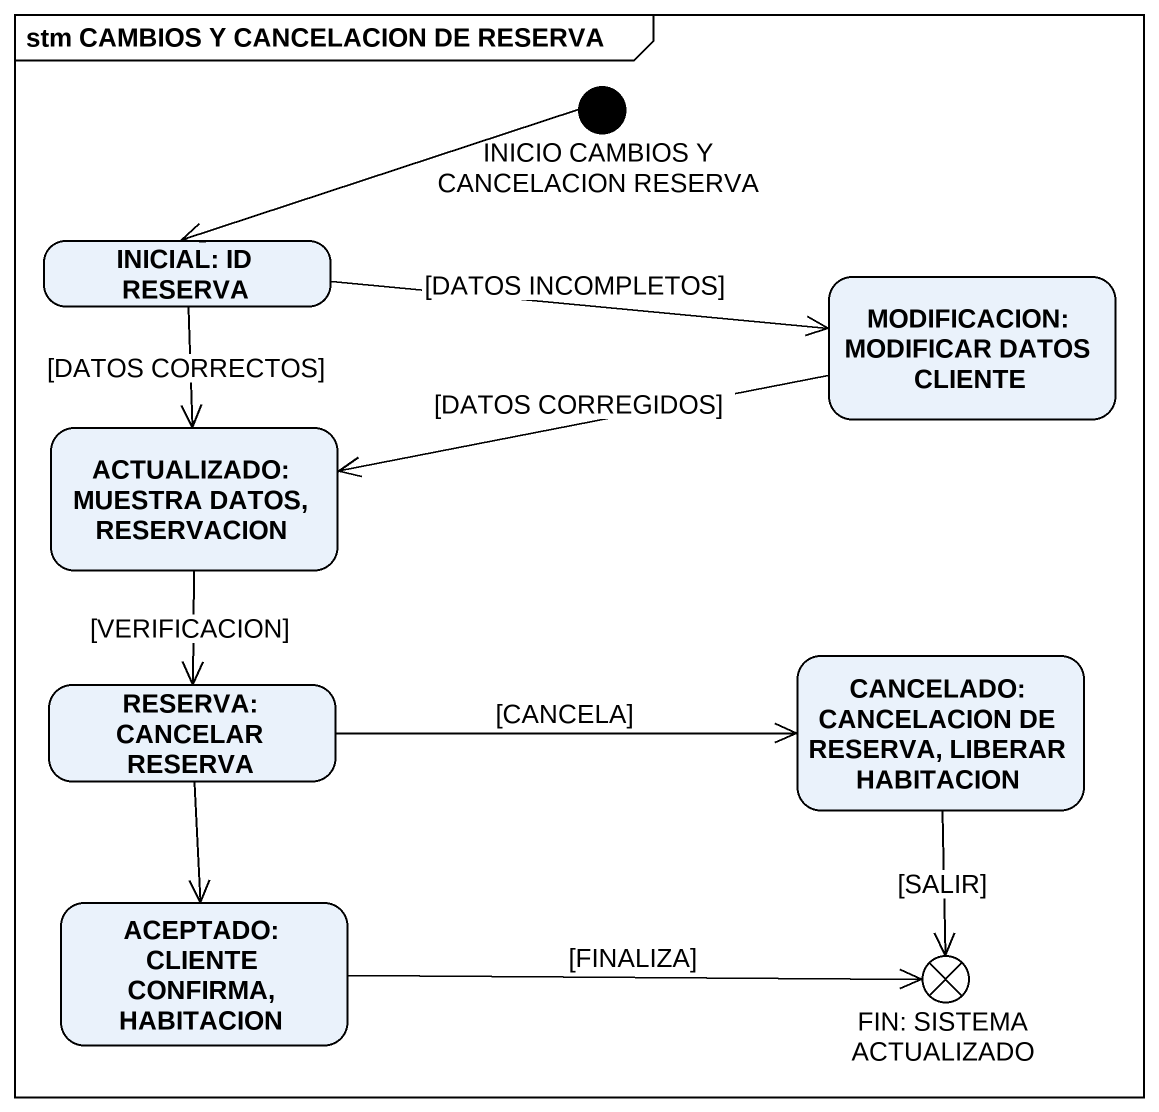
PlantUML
@startuml
mainframe stm CAMBIOS Y CANCELACION DE RESERVA
hide empty description
state "INICIO CAMBIOS Y CANCELACION RESERVA" as INICIO_CAMBIOS_Y <<start>>
state "INICIAL: ID RESERVA" as INICIAL_ID_RESERVA
state "MODIFICACION: MODIFICAR DATOS CLIENTE" as MODIFICACION_MODIFICAR
state "ACTUALIZADO: MUESTRA DATOS, RESERVACION" as ACTUALIZADO_MUESTRA_DATOS
state "RESERVA: CANCELAR RESERVA" as RESERVA_CANCELAR_RESERVA
state "CANCELADO: CANCELACION DE RESERVA, LIBERAR HABITACION" as CANCELADO_CANCELACION_DE
state "ACEPTADO: CLIENTE CONFIRMA, HABITACION" as ACEPTADO_CLIENTE_CONFIRMA
state "FIN: SISTEMA ACTUALIZADO" as FIN_SISTEMA_ACTUALIZADO <<choice>>
INICIO_CAMBIOS_Y -left-> INICIAL_ID_RESERVA
INICIAL_ID_RESERVA -right-> MODIFICACION_MODIFICAR : [DATOS INCOMPLETOS]
INICIAL_ID_RESERVA --> ACTUALIZADO_MUESTRA_DATOS : [DATOS CORRECTOS]
MODIFICACION_MODIFICAR -left-> ACTUALIZADO_MUESTRA_DATOS : [DATOS CORREGIDOS]
ACTUALIZADO_MUESTRA_DATOS --> RESERVA_CANCELAR_RESERVA : [VERIFICACION]
RESERVA_CANCELAR_RESERVA -right-> CANCELADO_CANCELACION_DE : [CANCELA]
RESERVA_CANCELAR_RESERVA --> ACEPTADO_CLIENTE_CONFIRMA
CANCELADO_CANCELACION_DE --> FIN_SISTEMA_ACTUALIZADO : [SALIR]
ACEPTADO_CLIENTE_CONFIRMA -right-> FIN_SISTEMA_ACTUALIZADO : [FINALIZA]
@enduml
